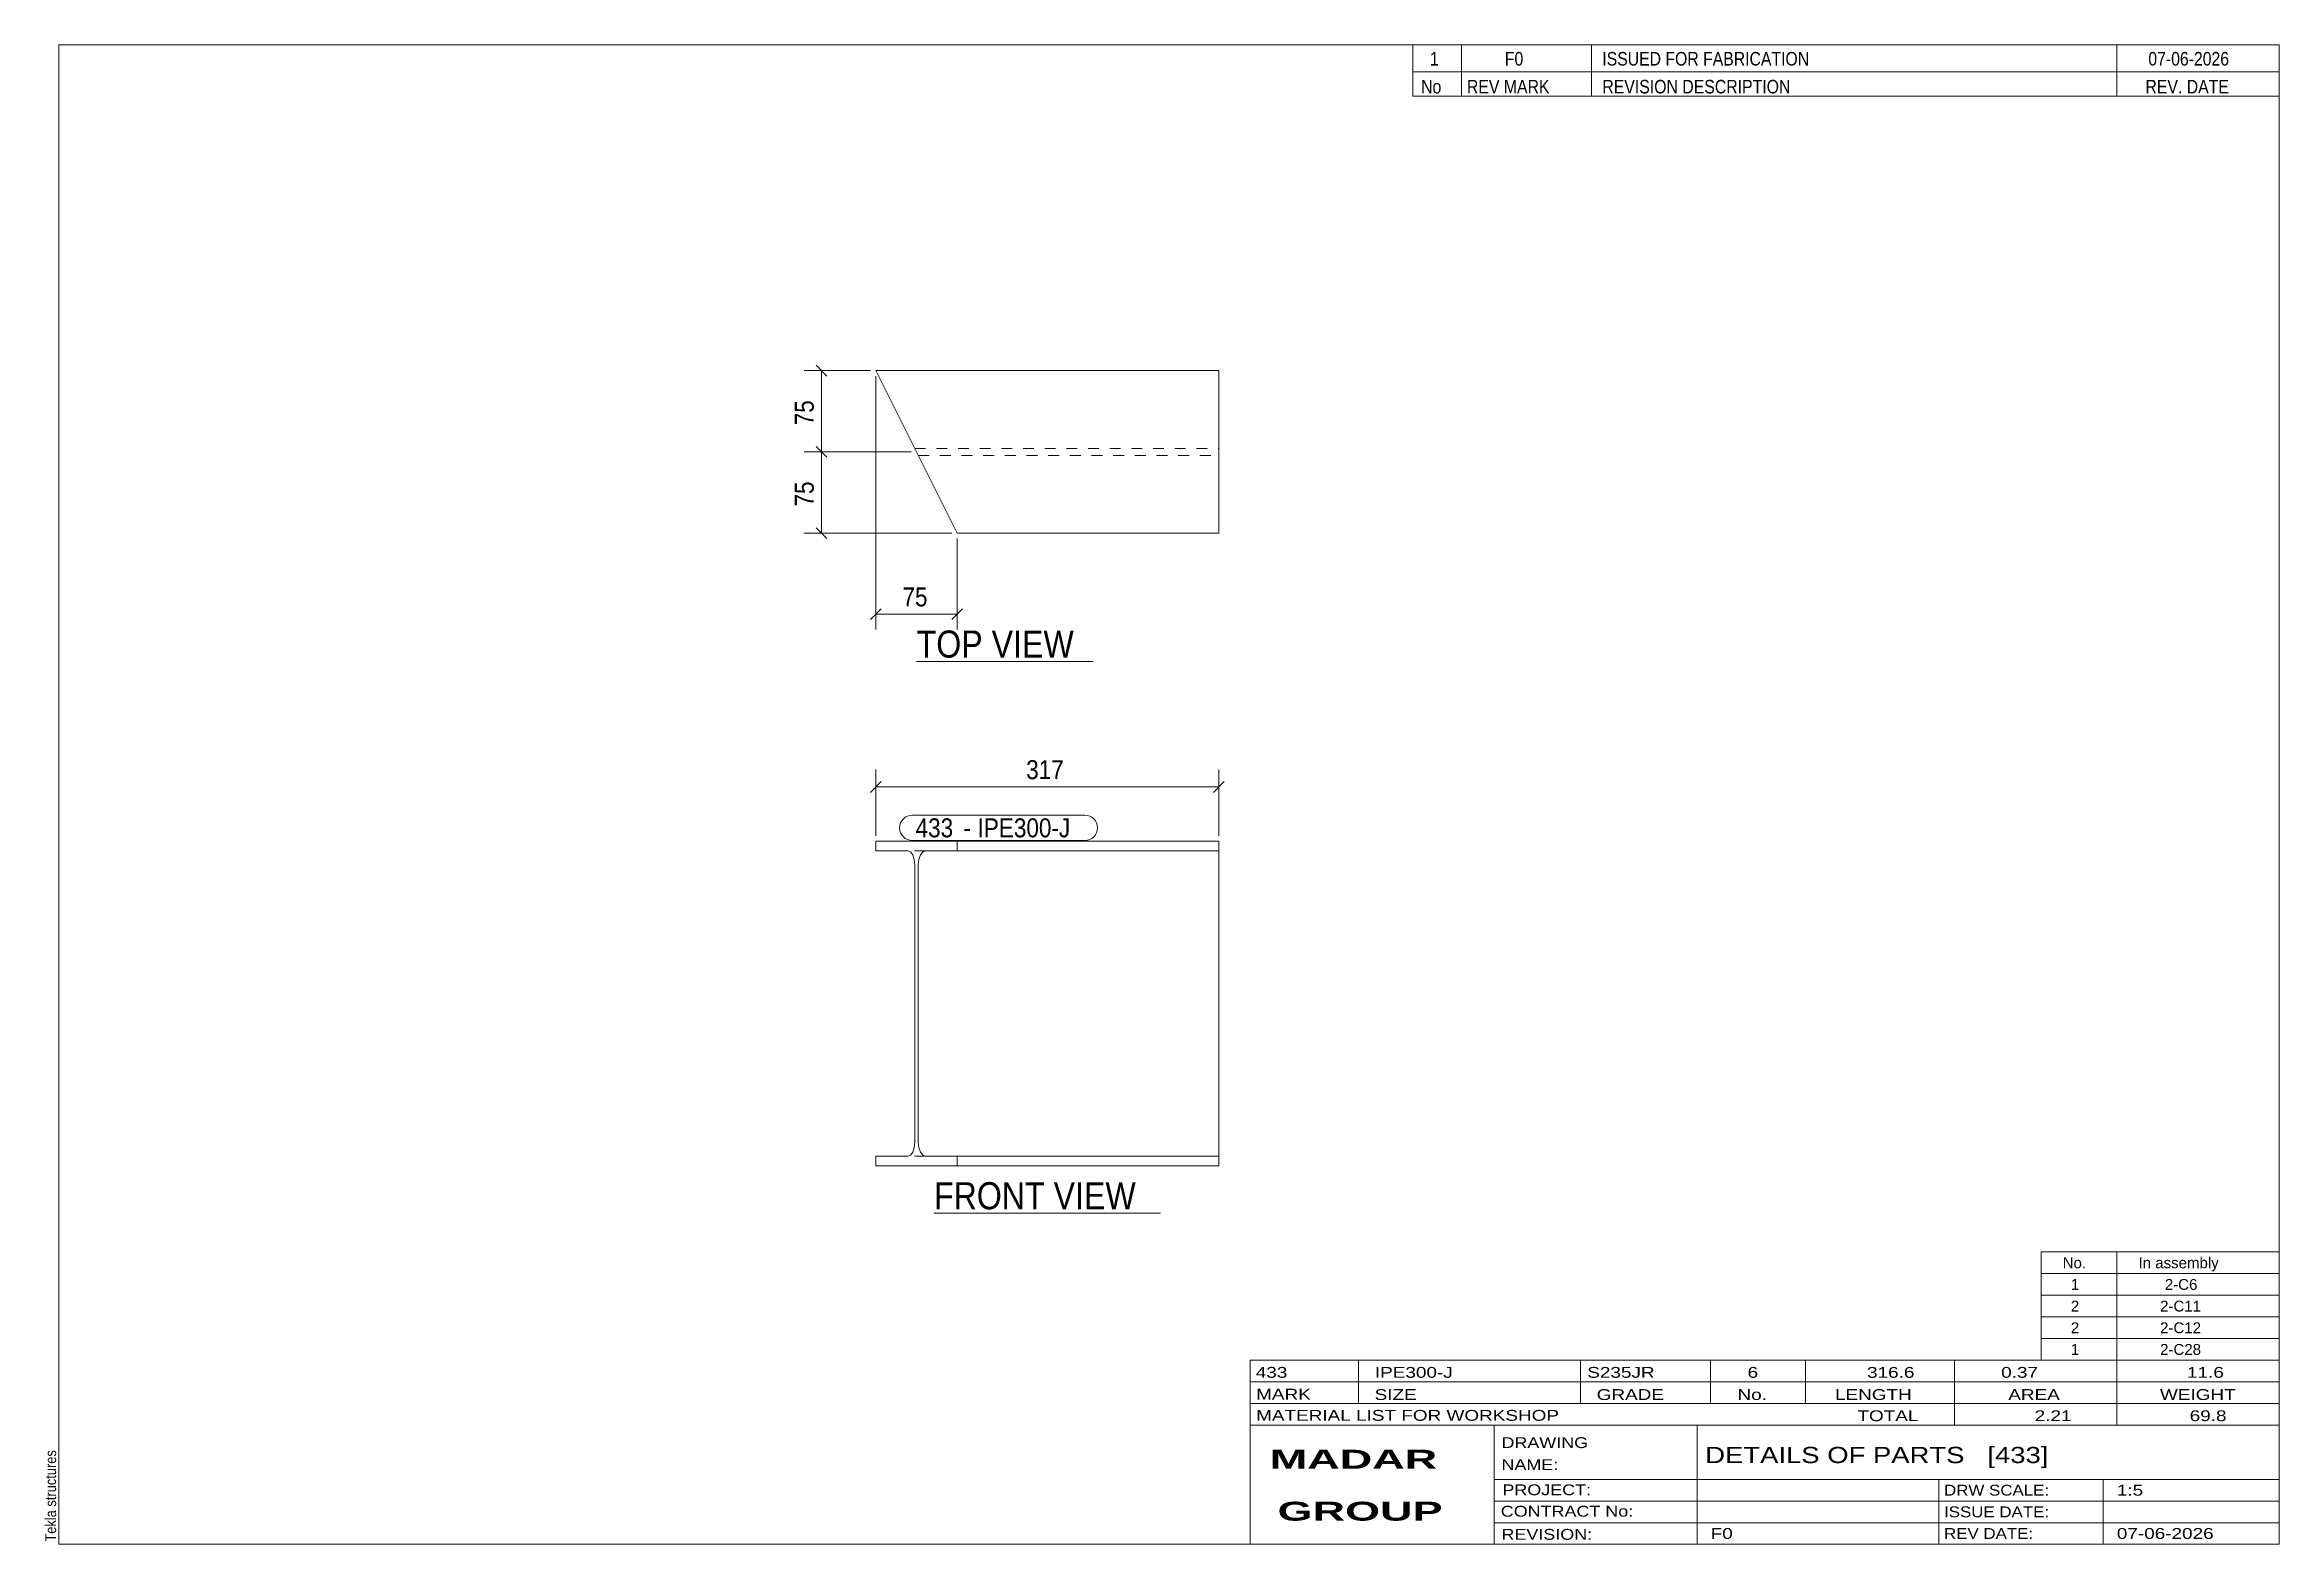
# Model space of a CAD drawing. Header units: millimetres. Extents: x 2 to 415, y 5 to 282.
import ezdxf

# ---------------------------------------------------------------- set-up
doc = ezdxf.new("R2010")
doc.units = ezdxf.units.MM
doc.linetypes.add('XKITLINE00', pattern=[0])
doc.linetypes.add('XKITLINE02', pattern=[4, 2, -2])
for name, color, linetype, lineweight in [('Dimensions', 7, 'Continuous', 0), ('DrawingSheet', 5, 'Continuous', 0), ('OtherObjectType', 7, 'Continuous', 0), ('Part', 2, 'Continuous', 0), ('PartMark', 7, 'Continuous', 0)]:
    doc.layers.add(name, color=color, linetype=linetype, lineweight=lineweight)
doc.styles.add('ARIAL', font='ARIAL.TTF')
doc.styles.add('ARIAL_BOLD', font='ARIALBD.TTF')
doc.styles.add('ARIAL_NARROW', font='ARIALN.TTF')

# ---------------------------------------------------------------- blocks, each defined once
blk = doc.blocks.new('*A1')
at = {"layer": 'Part', "color": 2, "linetype": 'XKITLINE00', "lineweight": 0}
for p, q in [((219.17, 134.89), (155.85, 134.89)), ((155.85, 133.09), (155.85, 134.89)), ((161.75, 133.09), (155.85, 133.09)), ((161.75, 133.09), (162.25, 132.89)), ((162.25, 132.89), (162.67, 132.33)), ((162.67, 132.33), (162.95, 131.49)), ((163.8, 131.49), (164.09, 132.33)), ((164.09, 132.33), (164.51, 132.89)), ((164.51, 132.89), (165.01, 133.09)), ((219.17, 133.09), (165.01, 133.09)), ((170.9, 133.09), (170.9, 134.89)), ((219.17, 79.29), (219.17, 134.89)), ((162.95, 131.49), (163.05, 130.49)), ((163.05, 79.29), (163.05, 130.49)), ((163.7, 130.49), (163.8, 131.49)), ((163.7, 79.29), (163.7, 130.49)), ((163.05, 79.29), (162.95, 78.3)), ((163.8, 78.3), (163.7, 79.29)), ((219.17, 76.69), (219.17, 79.29)), ((155.85, 74.89), (155.85, 76.69)), ((161.75, 76.69), (155.85, 76.69)), ((219.17, 74.89), (155.85, 74.89)), ((162.25, 76.89), (161.75, 76.69)), ((162.67, 77.45), (162.25, 76.89)), ((162.95, 78.3), (162.67, 77.45)), ((164.09, 77.45), (163.8, 78.3)), ((164.51, 76.89), (164.09, 77.45)), ((165.01, 76.69), (164.51, 76.89)), ((219.17, 76.69), (165.01, 76.69)), ((170.9, 74.89), (170.9, 76.69)), ((219.17, 74.89), (219.17, 76.69))]:
    blk.add_line(p, q, dxfattribs=at)
at = {"layer": 'Part', "color": 7, "linetype": 'XKITLINE02', "lineweight": 0}
for p, q in [((165.01, 133.09), (161.75, 133.09)), ((165.01, 76.69), (161.75, 76.69)), ((219.17, 76.89), (219.17, 78.3)), ((219.17, 76.69), (219.17, 76.89))]:
    blk.add_line(p, q, dxfattribs=at)
blk = doc.blocks.new('*A2')
at = {"layer": 'Part', "color": 2, "linetype": 'XKITLINE00', "lineweight": 0}
for p, q in [((155.85, 221.79), (219.17, 221.79)), ((155.85, 221.79), (170.9, 191.79)), ((219.17, 221.79), (219.17, 191.79)), ((219.17, 191.79), (170.9, 191.79))]:
    blk.add_line(p, q, dxfattribs=at)
at = {"layer": 'Part', "color": 7, "linetype": 'XKITLINE02', "lineweight": 0}
for p, q in [((163.05, 207.44), (219.17, 207.44)), ((163.7, 206.14), (219.17, 206.14))]:
    blk.add_line(p, q, dxfattribs=at)
blk = doc.blocks.new('*A3')
at = {"layer": 'DrawingSheet', "color": 5, "linetype": 'XKITLINE00', "lineweight": 0}
for p, q in [((415, 282), (5, 282)), ((5, 282), (5, 5)), ((415, 5), (415, 282)), ((5, 5), (415, 5))]:
    blk.add_line(p, q, dxfattribs=at)
at = {"layer": 'DrawingSheet', "color": 5, "style": 'ARIAL', "width": 0.85}
blk.add_text('Tekla structures', height=2, rotation=90, dxfattribs=at).set_placement((4.5, 5.5))
blk = doc.blocks.new('*A4')
at = {"layer": 'OtherObjectType', "color": 7, "linetype": 'XKITLINE00', "lineweight": 0}
for p, q in [((371, 59), (415, 59)), ((371, 55), (371, 59)), ((385, 55), (385, 59)), ((415, 55), (415, 59)), ((371, 55), (415, 55)), ((371, 51), (371, 55)), ((385, 51), (385, 55)), ((415, 51), (415, 55)), ((371, 51), (415, 51)), ((371, 47), (371, 51)), ((385, 47), (385, 51)), ((415, 47), (415, 51)), ((371, 47), (415, 47)), ((371, 43), (371, 47)), ((385, 43), (385, 47)), ((415, 43), (415, 47)), ((371, 43), (415, 43)), ((371, 39), (371, 43)), ((385, 39), (385, 43)), ((415, 39), (415, 43)), ((371, 39), (415, 39))]:
    blk.add_line(p, q, dxfattribs=at)
at = {"layer": 'OtherObjectType', "color": 7, "style": 'ARIAL_NARROW', "width": 1.211571}
for s, p in [('No.', (375, 56)), ('In assembly', (389, 56)), ('1', (376.5, 52)), ('2-C6', (393.86, 52)), ('2', (376.5, 48)), ('2-C11', (392.99, 48)), ('2', (376.5, 44)), ('2-C12', (392.99, 44)), ('1', (376.5, 40)), ('2-C28', (392.99, 40))]:
    blk.add_text(s, height=2, dxfattribs=at).set_placement(p)
blk = doc.blocks.new('*A5')
at = {"layer": 'OtherObjectType', "color": 7, "linetype": 'XKITLINE00', "lineweight": 0}
for p, q in [((255, 282), (415, 282)), ((415, 282), (255, 282)), ((255, 282), (255, 277)), ((264, 282), (264, 277)), ((288, 282), (288, 277)), ((385, 282), (385, 277)), ((415, 282), (415, 277)), ((255, 277), (415, 277)), ((255, 277), (255, 272.5)), ((255, 277), (415, 277)), ((264, 277), (264, 272.5)), ((288, 277), (288, 272.5)), ((385, 277), (385, 272.5)), ((415, 277), (415, 272.5)), ((415, 272.5), (255, 272.5))]:
    blk.add_line(p, q, dxfattribs=at)
at = {"layer": 'OtherObjectType', "color": 7, "style": 'ARIAL_NARROW'}
for s, width, p in [('1', 1.017001, (258.16, 278.15)), ('F0', 1.017001, (272, 278.15)), ('ISSUED FOR FABRICATION', 1.017001, (290, 278.15)), ('07-06-2026', 1.017001, (390.82, 278.15)), ('No', 1.02, (256.54, 273)), ('REV MARK', 1.02, (265, 273)), ('REVISION DESCRIPTION', 1.02, (290, 273)), ('REV. DATE', 1.02, (390.28, 273))]:
    blk.add_text(s, height=2.5, dxfattribs=dict(at, width=width)).set_placement(p)
blk = doc.blocks.new('*A6')
at = {"layer": 'OtherObjectType', "color": 7, "linetype": 'XKITLINE00', "lineweight": 0}
for p, q in [((225, 39), (415, 39)), ((225, 39), (225, 35)), ((225, 39), (415, 39)), ((245, 35), (245, 39)), ((286, 35), (286, 39)), ((310, 35), (310, 39)), ((327.5, 35), (327.5, 39)), ((355, 35), (355, 39)), ((385, 35), (385, 39)), ((415, 35), (415, 39)), ((225, 35), (415, 35)), ((225, 35), (225, 5)), ((225, 35), (415, 35)), ((245, 31), (245, 35)), ((286, 31), (286, 35)), ((310, 31), (310, 35)), ((327.5, 31), (327.5, 35)), ((355, 31), (355, 35)), ((385, 31), (385, 35)), ((415, 31), (415, 35)), ((225, 31), (415, 31)), ((355, 27), (355, 31)), ((385, 27), (385, 31)), ((415, 27), (415, 31)), ((225, 27), (415, 27)), ((270, 21), (270, 27)), ((307.5, 17), (307.5, 27)), ((415, 21), (415, 27)), ((270, 21), (270, 5)), ((415, 17), (415, 21)), ((270, 17), (415, 17)), ((307.5, 5), (307.5, 17)), ((352.16, 13), (352.16, 17)), ((382.5, 5), (382.5, 17)), ((415, 13), (415, 17)), ((270, 13), (415, 13)), ((352.16, 5), (352.16, 13)), ((415, 9), (415, 13)), ((270, 9), (415, 9)), ((415, 5), (415, 9)), ((225, 5), (415, 5)), ((262.5, 5), (415, 5))]:
    blk.add_line(p, q, dxfattribs=at)
at = {"layer": 'OtherObjectType', "color": 7, "style": 'ARIAL_NARROW'}
for s, height, width, p in [('433', 2, 1.525501, (226.01, 35.76)), ('IPE300-J', 2, 1.525501, (248, 35.76)), ('S235JR', 2, 1.525501, (287.22, 35.76)), ('6', 2, 1.525501, (316.82, 35.76)), ('316.6', 2, 1.525501, (338.88, 35.76)), ('0.37', 2, 1.525501, (363.64, 35.76)), ('11.6', 2, 1.525501, (397.96, 35.76)), ('MARK', 2, 1.525501, (226.08, 31.73)), ('SIZE', 2, 1.525501, (247.96, 31.66)), ('GRADE', 2, 1.525501, (288.96, 31.66)), ('No.', 2, 1.525501, (314.96, 31.66)), ('LENGTH', 2, 1.525501, (332.96, 31.66)), ('AREA', 2, 1.525501, (364.96, 31.66)), ('WEIGHT', 2, 1.525501, (392.96, 31.66)), ('MATERIAL LIST FOR WORKSHOP', 2, 1.525501, (226.08, 27.82)), ('TOTAL', 2, 1.525501, (337.1, 27.75)), ('2.21', 2, 1.525501, (369.83, 27.75)), ('69.8', 2, 1.525501, (398.45, 27.75)), ('DRAWING', 2, 1.445, (271.38, 22.78)), ('NAME:', 2, 1.445, (271.38, 18.72)), ('DETAILS OF PARTS   [433]', 3, 1.474651, (309, 20)), ('PROJECT:', 2, 1.445, (271.55, 14.07)), ('DRW SCALE:', 2, 1.36, (353.1, 14)), ('1:5', 2, 1.525501, (385, 14)), ('CONTRACT No:', 2, 1.445, (271.25, 10.11)), ('ISSUE DATE:', 2, 1.36, (353.1, 10)), ('REVISION:', 2, 1.445, (271.38, 5.84)), ('F0', 2, 1.525501, (310, 6)), ('REV DATE:', 2, 1.36, (353.1, 6)), ('07-06-2026', 2, 1.525501, (385, 6))]:
    blk.add_text(s, height=height, dxfattribs=dict(at, width=width)).set_placement(p)
at = {"layer": 'OtherObjectType', "color": 1, "style": 'ARIAL_BOLD', "width": 1.7}
for s, p in [('MADAR ', (228.58, 18.97)), ('GROUP', (230.03, 9.37))]:
    blk.add_text(s, height=3.5, dxfattribs=at).set_placement(p)
blk = doc.blocks.new('*A7')
at = {"layer": 'Dimensions', "color": 7, "linetype": 'XKITLINE00', "lineweight": 0}
for p, q in [((156.84, 145.88), (154.86, 143.9)), ((155.85, 135.89), (155.85, 148.09)), ((155.85, 144.89), (219.17, 144.89)), ((220.16, 145.88), (218.18, 143.9)), ((219.17, 135.89), (219.17, 148.09))]:
    blk.add_line(p, q, dxfattribs=at)
at = {"layer": 'Dimensions', "color": 3}
for p in [(155.85, 144.89), (219.17, 144.89)]:
    blk.add_point(p, dxfattribs=at)
at = {"layer": 'Dimensions', "color": 3, "style": 'ARIAL', "width": 0.85}
blk.add_text('317', height=3.5, dxfattribs=at).set_placement((183.62, 146.34))
blk = doc.blocks.new('*A8')
at = {"layer": 'PartMark', "color": 7, "linetype": 'XKITLINE00', "lineweight": 0}
for p, q in [((162.6, 139.69), (194.45, 139.69)), ((162.6, 134.99), (194.45, 134.99))]:
    blk.add_line(p, q, dxfattribs=at)
for centre, start, end in [((162.6, 137.34), 90, 270), ((194.45, 137.34), 270, 90)]:
    blk.add_arc(centre, 2.35, start, end, dxfattribs=at)
at = {"layer": 'PartMark', "color": 1, "style": 'ARIAL', "width": 0.85}
blk.add_text('433', height=3.5, dxfattribs=at).set_placement((163.2, 135.59))
at = {"layer": 'PartMark', "color": 3, "style": 'ARIAL', "width": 0.85}
for s, p in [('-', (172.04, 135.59)), ('IPE300-J', (174.65, 135.59))]:
    blk.add_text(s, height=3.5, dxfattribs=at).set_placement(p)
blk = doc.blocks.new('*A9')
at = {"layer": 'OtherObjectType', "color": 7, "linetype": 'XKITLINE00', "lineweight": 0}
blk.add_line((166.59, 66.14), (208.44, 66.14), dxfattribs=at)
at = {"layer": 'OtherObjectType', "color": 3, "style": 'ARIAL', "width": 0.85}
blk.add_text('FRONT VIEW', height=5, dxfattribs=at).set_placement((166.59, 66.89))
blk = doc.blocks.new('*A10')
at = {"layer": 'Dimensions', "color": 7, "linetype": 'XKITLINE00', "lineweight": 0}
for p, q in [((162.38, 206.79), (142.65, 206.79)), ((144.86, 207.78), (146.84, 205.8)), ((145.85, 191.79), (145.85, 206.79)), ((169.9, 191.79), (142.65, 191.79)), ((144.86, 192.78), (146.84, 190.8))]:
    blk.add_line(p, q, dxfattribs=at)
at = {"layer": 'Dimensions', "color": 3}
for p in [(145.85, 206.79), (145.85, 191.79)]:
    blk.add_point(p, dxfattribs=at)
at = {"layer": 'Dimensions', "color": 3, "style": 'ARIAL', "width": 0.85}
blk.add_text('75', height=3.5, rotation=90.0002, dxfattribs=at).set_placement((144.4, 196.7))
blk = doc.blocks.new('*A11')
at = {"layer": 'Dimensions', "color": 7, "linetype": 'XKITLINE00', "lineweight": 0}
for p, q in [((154.85, 221.79), (142.65, 221.79)), ((144.86, 222.78), (146.84, 220.8)), ((145.85, 206.79), (145.85, 221.79)), ((162.38, 206.79), (142.65, 206.79)), ((144.86, 207.78), (146.84, 205.8))]:
    blk.add_line(p, q, dxfattribs=at)
at = {"layer": 'Dimensions', "color": 3}
for p in [(145.85, 221.79), (145.85, 206.79)]:
    blk.add_point(p, dxfattribs=at)
at = {"layer": 'Dimensions', "color": 3, "style": 'ARIAL', "width": 0.85}
blk.add_text('75', height=3.5, rotation=90.0002, dxfattribs=at).set_placement((144.4, 211.7))
blk = doc.blocks.new('*A12')
at = {"layer": 'Dimensions', "color": 7, "linetype": 'XKITLINE00', "lineweight": 0}
for p, q in [((155.85, 220.79), (155.85, 173.99)), ((170.9, 190.79), (170.9, 173.99)), ((156.84, 177.78), (154.86, 175.8)), ((171.89, 177.78), (169.91, 175.8)), ((155.85, 176.79), (170.9, 176.79))]:
    blk.add_line(p, q, dxfattribs=at)
at = {"layer": 'Dimensions', "color": 3}
for p in [(155.85, 176.79), (170.9, 176.79)]:
    blk.add_point(p, dxfattribs=at)
at = {"layer": 'Dimensions', "color": 3, "style": 'ARIAL', "width": 0.85}
blk.add_text('75', height=3.5, dxfattribs=at).set_placement((160.78, 178.24))
blk = doc.blocks.new('*A13')
at = {"layer": 'OtherObjectType', "color": 7, "linetype": 'XKITLINE00', "lineweight": 0}
blk.add_line((163.39, 168.04), (195.99, 168.04), dxfattribs=at)
at = {"layer": 'OtherObjectType', "color": 3, "style": 'ARIAL', "width": 0.85}
blk.add_text('TOP VIEW', height=5, dxfattribs=at).set_placement((163.39, 168.79))

msp = doc.modelspace()

# ---------------------------------------------------------------- block references
at = {"lineweight": 0}
for name in ['*A3', '*A5', '*A11', '*A12', '*A2', '*A10', '*A13', '*A7', '*A8', '*A1', '*A9', '*A4', '*A6']:
    msp.add_blockref(name, (0, 0), dxfattribs=at)

doc.saveas('drawing.dxf')
